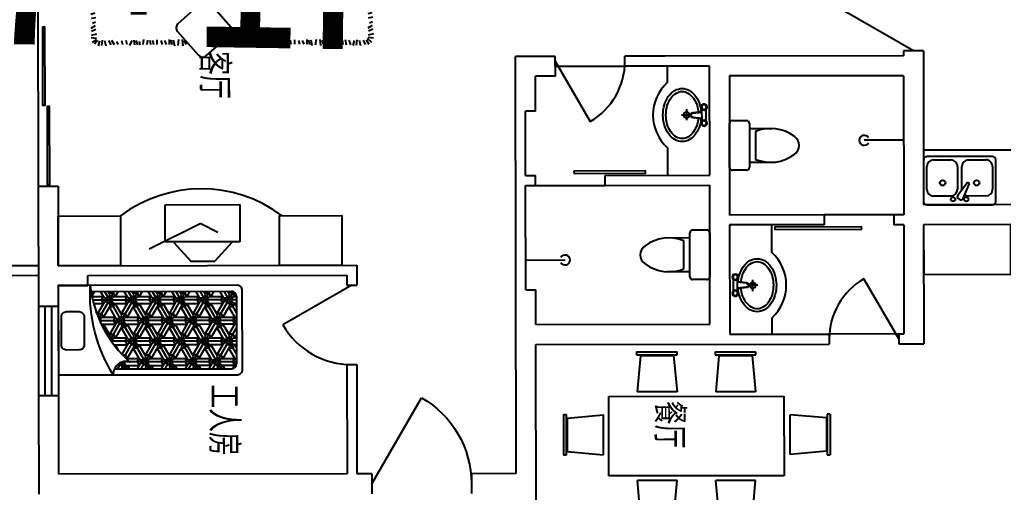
# Model space of a CAD drawing. Header units: millimetres. Extents: x 950 to 32641, y 607 to 32298.
# Drawn here: x 16703 to 26591, y 18293 to 23052 of the extents above; entities that cross this region are included whole.
import ezdxf
from ezdxf.enums import TextEntityAlignment as Align

# ---------------------------------------------------------------- set-up
doc = ezdxf.new("R2010")
doc.units = ezdxf.units.MM
for name, color, linetype in [('B', 33, 'Continuous'), ('FURN', 1, 'Continuous'), ('O', 253, 'Continuous'), ('PD', 40, 'Continuous'), ('PJ', 8, 'Continuous'), ('PUB_TEXT', 7, 'Continuous'), ('PUB_WINDW', 7, 'Continuous'), ('WALL', 255, 'Continuous'), ('WENZI', 41, 'Continuous'), ('WINDOW', 2, 'Continuous')]:
    doc.layers.add(name, color=color, linetype=linetype)
doc.styles.add('-宋体', font='SimSun.ttf', dxfattribs={"width": 0.8})
doc.styles.add('_HZTXT0', font='txt.shx', dxfattribs={"width": 0.7, "bigfont": 'hztxt.shx'})
doc.styles.add('DIM_FONT', font='SIMPLEX', dxfattribs={"width": 0.8})
doc.styles.add('SIMPLEX', font='SIMPLEX.SHX')

# ---------------------------------------------------------------- blocks, each defined once
blk = doc.blocks.new('A$C7DB66A87')
for p, q in [((1490, 4111), (1490, 3362)), ((1551, 4171), (2299, 4171)), ((2344, 4111), (2344, 3362)), ((149, 3759), (149, 4001)), ((204, 4012), (457, 4012)), ((204, 3759), (204, 4012)), ((215, 4067), (457, 4067)), ((699, 4067), (457, 4067)), ((710, 4012), (457, 4012)), ((710, 3759), (710, 4012)), ((765, 3759), (765, 4001)), ((463, 3765), (463, 3924)), ((838, 3796), (823, 3846)), ((892, 3800), (880, 3854)), ((953, 3813), (939, 3852)), ((1017, 3796), (985, 3852)), ((1054, 3800), (1028, 3855)), ((1104, 3800), (1089, 3868)), ((1135, 3796), (1142, 3863)), ((1171, 3809), (1163, 3855)), ((1212, 3804), (1193, 3855)), ((1235, 3796), (1228, 3855)), ((1262, 3800), (1293, 3863)), ((1339, 3796), (1323, 3846)), ((1393, 3800), (1381, 3854)), ((2378, 3796), (2363, 3846)), ((2432, 3800), (2420, 3854)), ((2493, 3813), (2479, 3852)), ((2594, 3800), (2568, 3855)), ((2644, 3800), (2629, 3868)), ((2675, 3796), (2682, 3863)), ((2711, 3809), (2703, 3855)), ((2752, 3804), (2733, 3855)), ((2775, 3796), (2768, 3855)), ((2802, 3800), (2833, 3863)), ((2879, 3796), (2863, 3846)), ((2933, 3800), (2921, 3854)), ((2993, 3813), (2979, 3852)), ((3057, 3796), (3025, 3852)), ((3094, 3800), (3069, 3855)), ((3145, 3800), (3129, 3868)), ((3175, 3796), (3183, 3863)), ((3186, 3782), (3240, 3839)), ((149, 3759), (149, 3517)), ((204, 3759), (204, 3506)), ((463, 3765), (291, 3765)), ((463, 3765), (631, 3765)), ((463, 3765), (463, 3602)), ((710, 3759), (710, 3506)), ((765, 3759), (765, 3517)), ((3207, 3771), (3264, 3803)), ((3212, 3734), (3266, 3759)), ((3207, 3653), (3275, 3645)), ((3211, 3683), (3279, 3699)), ((3215, 3618), (3279, 3603)), ((204, 3506), (457, 3506)), ((710, 3506), (457, 3506)), ((3203, 3508), (3270, 3520)), ((3212, 3554), (3270, 3573)), ((3212, 3467), (3266, 3478)), ((215, 3451), (457, 3451)), ((699, 3451), (457, 3451)), ((544, 3439), (481, 3432)), ((535, 3345), (481, 3336)), ((490, 3401), (535, 3401)), ((544, 3368), (490, 3376)), ((1509, 3340), (1509, 3330)), ((3212, 3347), (3262, 3375)), ((0, 3272), (0, 2524)), ((60, 3332), (808, 3332)), ((822, 3291), (840, 3291)), ((870, 2532), (870, 3261)), ((2291, 3300), (1539, 3300)), ((3212, 3305), (3266, 3321)), ((3212, 3270), (3266, 3264)), ((3212, 3213), (3266, 3234)), ((3203, 3188), (3280, 3196)), ((3203, 3142), (3275, 3131)), ((3203, 3024), (3264, 3024)), ((3207, 3074), (3280, 3089)), ((3207, 3047), (3266, 3058)), ((3215, 2967), (3264, 2986)), ((1966, 2882), (1481, 2882)), ((1966, 2882), (2208, 2882)), ((3207, 2868), (3264, 2871)), ((3215, 2921), (3264, 2934)), ((1415, 2816), (1415, 1974)), ((1470, 2827), (1470, 1974)), ((1966, 2827), (1470, 2827)), ((1966, 2827), (2219, 2827)), ((2219, 2827), (2219, 1974)), ((2274, 2816), (2274, 1974)), ((3207, 2749), (3264, 2742)), ((3211, 2814), (3264, 2825)), ((3215, 2780), (3264, 2791)), ((3202, 2700), (3264, 2691)), ((3215, 2605), (3266, 2624)), ((3220, 2646), (3266, 2654)), ((0, 1732), (0, 2480)), ((30, 2502), (840, 2502)), ((30, 2502), (840, 2502)), ((3207, 2582), (3266, 2589)), ((3207, 2478), (3257, 2494)), ((3211, 2555), (3275, 2524)), ((870, 2472), (870, 1734)), ((1848, 2314), (1771, 2368)), ((1906, 2214), (1806, 2387)), ((1848, 2314), (1840, 2407)), ((1906, 2330), (1866, 2414)), ((1906, 2330), (1945, 2414)), ((1906, 2214), (1906, 2414)), ((1906, 2214), (2006, 2387)), ((1964, 2314), (1972, 2407)), ((1964, 2314), (2040, 2368)), ((3212, 2424), (3265, 2436)), ((3224, 2364), (3264, 2378)), ((1790, 2214), (1706, 2254)), ((1805, 2272), (1713, 2280)), ((1906, 2214), (1732, 2314)), ((1805, 2272), (1752, 2348)), ((1906, 2214), (2079, 2314)), ((2006, 2272), (2059, 2348)), ((2006, 2272), (2099, 2280)), ((2021, 2214), (2106, 2254)), ((3207, 2300), (3264, 2332)), ((3211, 2212), (3279, 2228)), ((3212, 2263), (3266, 2288)), ((1906, 2214), (1706, 2214)), ((1790, 2214), (1706, 2175)), ((1805, 2156), (1713, 2148)), ((1906, 2214), (1732, 2114)), ((1805, 2156), (1752, 2080)), ((1848, 2114), (1771, 2061)), ((1906, 2214), (1806, 2041)), ((1848, 2114), (1840, 2021)), ((1906, 2214), (1906, 2014)), ((1906, 2214), (2006, 2041)), ((1906, 2214), (2079, 2114)), ((1906, 2214), (2106, 2214)), ((1964, 2114), (2040, 2061)), ((1964, 2114), (1972, 2021)), ((2006, 2156), (2099, 2148)), ((2006, 2156), (2059, 2080)), ((2021, 2214), (2106, 2175)), ((3207, 2182), (3275, 2175)), ((3224, 2106), (3264, 2120)), ((1906, 2098), (1866, 2014)), ((1906, 2098), (1945, 2014)), ((3042, 2068), (2744, 1808)), ((3404, 1764), (3143, 2062)), ((3207, 2042), (3264, 2074)), ((3212, 2005), (3266, 2030)), ((1415, 1625), (1415, 1974)), ((1470, 1614), (1470, 1974)), ((2219, 1614), (2219, 1974)), ((2274, 1625), (2274, 1974)), ((3233, 1959), (3279, 1970)), ((0, 934), (0, 1682)), ((30, 1704), (840, 1704)), ((30, 1704), (840, 1704)), ((870, 1674), (870, 923)), ((1966, 1614), (1470, 1614)), ((1966, 1614), (2219, 1614)), ((2737, 1706), (2998, 1408)), ((3099, 1401), (3397, 1662)), ((1966, 1559), (1481, 1559)), ((1966, 1559), (2208, 1559)), ((3212, 1484), (3266, 1505)), ((3254, 1537), (3266, 1535)), ((3203, 1459), (3280, 1467)), ((3203, 1414), (3275, 1402)), ((3207, 1345), (3280, 1360)), ((3203, 1295), (3264, 1295)), ((3207, 1318), (3266, 1329)), ((3215, 1238), (3264, 1257)), ((3207, 1139), (3264, 1142)), ((3215, 1192), (3264, 1205)), ((3207, 1021), (3264, 1013)), ((3211, 1086), (3264, 1096)), ((3215, 1051), (3264, 1062)), ((60, 874), (808, 874)), ((164, 769), (164, 874)), ((831, 893), (840, 893)), ((1690, 870), (939, 870)), ((1750, 870), (2479, 870)), ((3202, 971), (3264, 962)), ((3215, 876), (3266, 895)), ((3220, 917), (3266, 925)), ((544, 850), (481, 842)), ((535, 755), (481, 746)), ((484, 807), (547, 831)), ((544, 778), (490, 786)), ((890, 60), (890, 808)), ((909, 831), (909, 840)), ((1720, 30), (1720, 840)), ((1720, 30), (1720, 840)), ((2509, 822), (2509, 840)), ((2551, 60), (2551, 808)), ((3207, 853), (3266, 860)), ((3207, 750), (3257, 765)), ((3211, 826), (3275, 795)), ((149, 396), (149, 638)), ((204, 396), (204, 649)), ((204, 649), (457, 649)), ((215, 704), (457, 704)), ((699, 704), (457, 704)), ((710, 649), (457, 649)), ((710, 396), (710, 649)), ((765, 396), (765, 638)), ((3212, 696), (3265, 707)), ((3224, 635), (3264, 649)), ((463, 402), (463, 561)), ((3207, 571), (3264, 603)), ((3211, 484), (3279, 499)), ((3212, 534), (3266, 560)), ((149, 396), (149, 154)), ((204, 396), (204, 143)), ((463, 402), (291, 402)), ((463, 402), (631, 402)), ((463, 402), (463, 238)), ((710, 396), (710, 143)), ((765, 396), (765, 154)), ((2606, 326), (2598, 373)), ((2648, 322), (2629, 373)), ((2671, 313), (2663, 373)), ((2711, 326), (2703, 373)), ((2752, 322), (2733, 373)), ((2775, 313), (2768, 373)), ((2802, 318), (2833, 381)), ((2933, 318), (2921, 372)), ((3094, 318), (3069, 373)), ((3145, 318), (3129, 386)), ((3175, 313), (3183, 381)), ((3203, 381), (3238, 327)), ((3207, 453), (3275, 446)), ((3212, 396), (3259, 358)), ((3215, 419), (3279, 404)), ((2879, 313), (2863, 363)), ((2993, 331), (2979, 370)), ((3057, 313), (3025, 370)), ((204, 143), (457, 143)), ((710, 143), (457, 143)), ((215, 88), (457, 88)), ((699, 88), (457, 88)), ((950, 0), (1699, 0)), ((2490, 0), (1742, 0))]:
    blk.add_line(p, q)
for centre, radius in [((463, 3765), 132), ((463, 3765), 110), ((1809, 3793), 14.4), ((2029, 3793), 14.4), ((1809, 3573), 14.4), ((2029, 3573), 14.4), ((362, 2977), 14.4), ((582, 2977), 14.4), ((362, 2757), 14.4), ((582, 2757), 14.4), ((362, 2225), 14.4), ((582, 2225), 14.4), ((362, 2005), 14.4), ((582, 2005), 14.4), ((362, 1448), 14.4), ((582, 1448), 14.4), ((362, 1228), 14.4), ((582, 1228), 14.4), ((463, 402), 132), ((463, 402), 110), ((1209, 598), 14.4), ((1429, 598), 14.4), ((1970, 598), 14.4), ((2190, 598), 14.4), ((1209, 378), 14.4), ((1429, 378), 14.4), ((1970, 378), 14.4), ((2190, 378), 14.4)]:
    blk.add_circle(centre, radius)
for centre, radius, start, end in [((149, 4067), 66, 0, 270), ((765, 4067), 66, 270, 180), ((1513, 4111), 23, 27.0128, 180), ((1551, 4148), 23, 90, 242.9872), ((780, 3736), 847, 332.9872, 27.0128), ((1925, 4882), 847, 242.9872, 297.0128), ((3055, 3736), 847, 152.9872, 207.0128), ((2299, 4148), 23, 297.0128, 90), ((2321, 4111), 23, 0, 152.9872), ((1785, 3769), 25.5, 69.3152, 110.6848), ((1833, 3769), 25.5, 159.3152, 200.6848), ((1785, 3816), 25.5, 339.3152, 20.6848), ((1832, 3816), 25.5, 249.3152, 290.6848), ((2005, 3769), 25.5, 69.3152, 110.6848), ((2053, 3769), 25.5, 159.3152, 200.6848), ((2005, 3816), 25.5, 339.3152, 20.6848), ((2052, 3816), 25.5, 249.3152, 290.6848), ((1785, 3596), 25.5, 339.3152, 20.6848), ((2005, 3596), 25.5, 339.3152, 20.6848), ((149, 3451), 66, 90, 0), ((765, 3451), 66, 180, 90), ((1785, 3549), 25.5, 69.3152, 110.6848), ((1833, 3549), 25.5, 159.3152, 200.6848), ((1832, 3596), 25.5, 249.3152, 290.6848), ((2005, 3549), 25.5, 69.3152, 110.6848), ((2053, 3549), 25.5, 159.3152, 200.6848), ((2052, 3596), 25.5, 249.3152, 290.6848), ((1513, 3362), 23, 180, 332.9872), ((2321, 3362), 23, 207.0128, 0), ((23, 3272), 23, 27.0128, 180), ((60, 3309), 23, 90, 242.9872), ((-711, 2898), 847, 332.9872, 27.0128), ((434, 4043), 847, 242.9872, 297.0128), ((808, 3309), 23, 297.0128, 90), ((840, 3261), 30, 0, 90), ((1539, 3330), 30, 180, 270), ((2291, 3330), 30, 270, 0), ((338, 2953), 25.5, 69.3152, 110.6848), ((338, 3000), 25.5, 339.3152, 20.6848), ((385, 3000), 25.5, 249.3152, 290.6848), ((558, 2953), 25.5, 69.3152, 110.6848), ((558, 3000), 25.5, 339.3152, 20.6848), ((605, 3000), 25.5, 249.3152, 290.6848), ((386, 2953), 25.5, 159.3152, 200.6848), ((606, 2953), 25.5, 159.3152, 200.6848), ((1415, 2882), 66, 0, 270), ((2274, 2882), 66, 270, 180), ((338, 2733), 25.5, 69.3152, 110.6848), ((386, 2733), 25.5, 159.3152, 200.6848), ((338, 2780), 25.5, 339.3152, 20.6848), ((385, 2780), 25.5, 249.3152, 290.6848), ((558, 2733), 25.5, 69.3152, 110.6848), ((606, 2733), 25.5, 159.3152, 200.6848), ((558, 2780), 25.5, 339.3152, 20.6848), ((605, 2780), 25.5, 249.3152, 290.6848), ((23, 2524), 23, 180, 332.9872), ((23, 2480), 23, 27.0128, 180), ((-711, 2106), 847, 332.9872, 27.0128), ((840, 2532), 30, 270, 0), ((840, 2472), 30, 0, 90), ((338, 2202), 25.5, 69.3152, 110.6848), ((338, 2249), 25.5, 339.3152, 20.6848), ((385, 2249), 25.5, 249.3152, 290.6848), ((558, 2202), 25.5, 69.3152, 110.6848), ((558, 2249), 25.5, 339.3152, 20.6848), ((605, 2249), 25.5, 249.3152, 290.6848), ((386, 2202), 25.5, 159.3152, 200.6848), ((606, 2202), 25.5, 159.3152, 200.6848), ((338, 1982), 25.5, 69.3152, 110.6848), ((386, 1982), 25.5, 159.3152, 200.6848), ((338, 2029), 25.5, 339.3152, 20.6848), ((385, 2029), 25.5, 249.3152, 290.6848), ((558, 1982), 25.5, 69.3152, 110.6848), ((606, 1982), 25.5, 159.3152, 200.6848), ((558, 2029), 25.5, 339.3152, 20.6848), ((605, 2029), 25.5, 249.3152, 290.6848), ((3089, 2014), 72, 41.1859, 131.1859), ((23, 1732), 23, 180, 332.9872), ((840, 1734), 30, 270, 0), ((2791, 1753), 72, 131.1859, 221.1859), ((3350, 1716), 72, 311.1859, 41.1859), ((23, 1682), 23, 27.0128, 180), ((-711, 1308), 847, 332.9872, 27.0128), ((840, 1674), 30, 0, 90), ((1415, 1559), 66, 90, 0), ((2274, 1559), 66, 180, 90), ((338, 1424), 25.5, 69.3152, 110.6848), ((386, 1424), 25.5, 159.3152, 200.6848), ((338, 1471), 25.5, 339.3152, 20.6848), ((385, 1472), 25.5, 249.3152, 290.6848), ((558, 1424), 25.5, 69.3152, 110.6848), ((606, 1424), 25.5, 159.3152, 200.6848), ((558, 1471), 25.5, 339.3152, 20.6848), ((605, 1472), 25.5, 249.3152, 290.6848), ((3052, 1455), 72, 221.1859, 311.1859), ((338, 1251), 25.5, 339.3152, 20.6848), ((558, 1251), 25.5, 339.3152, 20.6848), ((338, 1204), 25.5, 69.3152, 110.6848), ((386, 1204), 25.5, 159.3152, 200.6848), ((385, 1252), 25.5, 249.3152, 290.6848), ((558, 1204), 25.5, 69.3152, 110.6848), ((606, 1204), 25.5, 159.3152, 200.6848), ((605, 1252), 25.5, 249.3152, 290.6848), ((434, 163), 847, 62.9872, 117.0128), ((23, 934), 23, 180, 332.9872), ((60, 897), 23, 117.0128, 270), ((808, 897), 23, 270, 62.9872), ((840, 923), 30, 270, 0), ((939, 840), 30, 90, 180), ((1690, 840), 30, 0, 90), ((1750, 840), 30, 90, 180), ((2479, 840), 30, 0, 90), ((149, 704), 66, 0, 270), ((765, 704), 66, 270, 180), ((913, 808), 23, 27.0128, 180), ((179, 434), 847, 332.9872, 27.0128), ((3261, 434), 847, 152.9872, 207.0128), ((2528, 808), 23, 0, 152.9872), ((1232, 622), 25.5, 159.3152, 200.6848), ((1452, 622), 25.5, 159.3152, 200.6848), ((1994, 622), 25.5, 159.3152, 200.6848), ((2214, 622), 25.5, 159.3152, 200.6848), ((1185, 622), 25.5, 249.3152, 290.6848), ((1185, 575), 25.5, 339.3152, 20.6848), ((1232, 574), 25.5, 69.3152, 110.6848), ((1405, 622), 25.5, 249.3152, 290.6848), ((1405, 575), 25.5, 339.3152, 20.6848), ((1452, 574), 25.5, 69.3152, 110.6848), ((1947, 622), 25.5, 249.3152, 290.6848), ((1946, 575), 25.5, 339.3152, 20.6848), ((1993, 574), 25.5, 69.3152, 110.6848), ((2167, 622), 25.5, 249.3152, 290.6848), ((2166, 575), 25.5, 339.3152, 20.6848), ((2213, 574), 25.5, 69.3152, 110.6848), ((1185, 402), 25.5, 249.3152, 290.6848), ((1232, 402), 25.5, 159.3152, 200.6848), ((1232, 354), 25.5, 69.3152, 110.6848), ((1405, 402), 25.5, 249.3152, 290.6848), ((1452, 402), 25.5, 159.3152, 200.6848), ((1452, 354), 25.5, 69.3152, 110.6848), ((1947, 402), 25.5, 249.3152, 290.6848), ((1994, 402), 25.5, 159.3152, 200.6848), ((1993, 354), 25.5, 69.3152, 110.6848), ((2167, 402), 25.5, 249.3152, 290.6848), ((2214, 402), 25.5, 159.3152, 200.6848), ((2213, 354), 25.5, 69.3152, 110.6848), ((1185, 355), 25.5, 339.3152, 20.6848), ((1405, 355), 25.5, 339.3152, 20.6848), ((1946, 355), 25.5, 339.3152, 20.6848), ((2166, 355), 25.5, 339.3152, 20.6848), ((149, 88), 66, 90, 0), ((765, 88), 66, 180, 90), ((1324, -711), 847, 62.9872, 117.0128), ((2116, -711), 847, 62.9872, 117.0128), ((913, 60), 23, 180, 332.9872), ((950, 23), 23, 117.0128, 270), ((1699, 23), 23, 270, 62.9872), ((1742, 23), 23, 117.0128, 270), ((2490, 23), 23, 270, 62.9872), ((2528, 60), 23, 207.0128, 0)]:
    blk.add_arc(centre, radius, start, end)
for p in [(1759, 2353), (1802, 2362), (1824, 2394), (1833, 2366), (1855, 2395), (1861, 2361), (1869, 2370), (1872, 2384), (1881, 2409), (1881, 2407), (1895, 2384), (1896, 2362), (1906, 2407), (1906, 2358), (1913, 2388), (1937, 2417), (1939, 2377), (1943, 2380), (1952, 2362), (1954, 2398), (1981, 2370), (1984, 2357), (1986, 2384), (2007, 2362), (2008, 2368), (2036, 2350), (1738, 2286), (1753, 2329), (1759, 2236), (1765, 2309), (1766, 2283), (1773, 2333), (1777, 2238), (1784, 2314), (1788, 2336), (1799, 2339), (1799, 2324), (1799, 2312), (1805, 2239), (1809, 2310), (1817, 2331), (1824, 2343), (1843, 2290), (1848, 2267), (1866, 2347), (1872, 2247), (1887, 2313), (1937, 2349), (1940, 2316), (1962, 2269), (1985, 2257), (1989, 2340), (1997, 2271), (2007, 2317), (2032, 2342), (2032, 2254), (2043, 2308), (2049, 2286), (2051, 2305), (2058, 2312), (2059, 2230), (2060, 2327), (2066, 2332), (2066, 2291), (2073, 2292), (2079, 2232), (2079, 2226), (2082, 2302), (2096, 2239), (2104, 2236), (1772, 2168), (1803, 2111), (1811, 2189), (1846, 2144), (1855, 2201), (1884, 2109), (1895, 2150), (1926, 2149), (1937, 2118), (1965, 2154), (1993, 2131), (1997, 2195), (2026, 2182), (2032, 2107), (2055, 2208), (2078, 2209), (2096, 2194), (1865, 2070), (1951, 2072)]:
    blk.add_point(p)
blk = doc.blocks.new('J10')
at = {"extrusion": (0, 0, -1), "xscale": -0.8, "yscale": 0.8, "zscale": -0.8, "rotation": 270}
blk.add_blockref('A$C7DB66A87', (-3924.8, 830.4), dxfattribs=at)
blk = doc.blocks.new('D3')
at = {"layer": 'FURN'}
for p, q in [((329.2, 840), (1740, 840)), ((363, 840), (337.3, 795.5)), ((463, 770.7), (423, 840)), ((463, 840), (503, 770.7)), ((523, 805.3), (503, 840)), ((503, 770.7), (523, 805.3)), ((523, 840), (513, 822.7)), ((513, 753.4), (563, 840)), ((553, 822.7), (513, 822.7)), ((553, 822.7), (573, 788)), ((603, 840), (573, 788)), ((703, 770.7), (663, 840)), ((703, 840), (743, 770.7)), ((763, 805.3), (743, 840)), ((743, 770.7), (763, 805.3)), ((763, 840), (753, 822.7)), ((753, 753.4), (803, 840)), ((793, 822.7), (753, 822.7)), ((793, 822.7), (813, 788)), ((843, 840), (813, 788)), ((943, 770.7), (903, 840)), ((943, 840), (983, 770.7)), ((1003, 805.3), (983, 840)), ((983, 770.7), (1003, 805.3)), ((1003, 840), (993, 822.7)), ((993, 753.4), (1043, 840)), ((1033, 822.7), (993, 822.7)), ((1033, 822.7), (1053, 788)), ((1083, 840), (1053, 788)), ((1183, 770.7), (1143, 840)), ((1183, 840), (1223, 770.7)), ((1243, 805.3), (1223, 840)), ((1223, 770.7), (1243, 805.3)), ((1243, 840), (1233, 822.7)), ((1233, 753.4), (1283, 840)), ((1273, 822.7), (1233, 822.7)), ((1273, 822.7), (1293, 788)), ((1323, 840), (1293, 788)), ((1423, 770.7), (1383, 840)), ((1423, 840), (1463, 770.7)), ((1483, 805.3), (1463, 840)), ((1463, 770.7), (1483, 805.3)), ((1483, 840), (1473, 822.7)), ((1473, 753.4), (1523, 840)), ((1513, 822.7), (1473, 822.7)), ((1513, 822.7), (1533, 788)), ((1563, 840), (1533, 788)), ((1663, 770.7), (1623, 840)), ((1663, 840), (1703, 770.7)), ((1723, 805.3), (1703, 840)), ((1703, 770.7), (1723, 805.3)), ((1723, 840), (1713, 822.7)), ((1713, 753.4), (1760.5, 835.6)), ((1753, 822.7), (1713, 822.7)), ((1753, 822.7), (1773, 788)), ((1785.8, 810.1), (1773, 788)), ((338.9, 788), (453, 788)), ((513, 753.4), (346.6, 753.4)), ((355.4, 718.7), (453, 718.7)), ((463, 736.1), (393, 614.8)), ((406.6, 569), (503, 736.1)), ((433, 753.4), (453, 788)), ((433, 753.4), (453, 718.7)), ((523, 701.4), (453, 580.2)), ((503, 770.7), (463, 770.7)), ((503, 736.1), (463, 736.1)), ((503, 736.1), (523, 701.4)), ((513, 753.4), (623, 562.9)), ((533, 753.4), (553, 788)), ((533, 753.4), (553, 718.7)), ((753, 753.4), (533, 753.4)), ((553, 788), (693, 788)), ((553, 718.7), (693, 718.7)), ((553, 684.1), (573, 718.7)), ((643, 597.5), (573, 718.7)), ((703, 736.1), (633, 614.8)), ((633, 545.5), (743, 736.1)), ((673, 753.4), (693, 788)), ((673, 753.4), (693, 718.7)), ((763, 701.4), (693, 580.2)), ((743, 770.7), (703, 770.7)), ((743, 736.1), (703, 736.1)), ((743, 736.1), (763, 701.4)), ((753, 753.4), (863, 562.9)), ((773, 753.4), (793, 788)), ((773, 753.4), (793, 718.7)), ((993, 753.4), (773, 753.4)), ((793, 788), (933, 788)), ((793, 718.7), (933, 718.7)), ((793, 684.1), (813, 718.7)), ((883, 597.5), (813, 718.7)), ((943, 736.1), (873, 614.8)), ((873, 545.5), (983, 736.1)), ((913, 753.4), (933, 788)), ((913, 753.4), (933, 718.7)), ((1003, 701.4), (933, 580.2)), ((983, 770.7), (943, 770.7)), ((983, 736.1), (943, 736.1)), ((983, 736.1), (1003, 701.4)), ((993, 753.4), (1103, 562.9)), ((1013, 753.4), (1033, 788)), ((1013, 753.4), (1033, 718.7)), ((1233, 753.4), (1013, 753.4)), ((1033, 788), (1173, 788)), ((1033, 718.7), (1173, 718.7)), ((1033, 684.1), (1053, 718.7)), ((1123, 597.5), (1053, 718.7)), ((1183, 736.1), (1113, 614.8)), ((1113, 545.5), (1223, 736.1)), ((1153, 753.4), (1173, 788)), ((1153, 753.4), (1173, 718.7)), ((1243, 701.4), (1173, 580.2)), ((1223, 770.7), (1183, 770.7)), ((1223, 736.1), (1183, 736.1)), ((1223, 736.1), (1243, 701.4)), ((1233, 753.4), (1343, 562.9)), ((1253, 753.4), (1273, 788)), ((1253, 753.4), (1273, 718.7)), ((1473, 753.4), (1253, 753.4)), ((1273, 788), (1413, 788)), ((1273, 718.7), (1413, 718.7)), ((1273, 684.1), (1293, 718.7)), ((1363, 597.5), (1293, 718.7)), ((1423, 736.1), (1353, 614.8)), ((1353, 545.5), (1463, 736.1)), ((1393, 753.4), (1413, 788)), ((1393, 753.4), (1413, 718.7)), ((1483, 701.4), (1413, 580.2)), ((1463, 770.7), (1423, 770.7)), ((1463, 736.1), (1423, 736.1)), ((1463, 736.1), (1483, 701.4)), ((1473, 753.4), (1583, 562.9)), ((1493, 753.4), (1513, 788)), ((1493, 753.4), (1513, 718.7)), ((1713, 753.4), (1493, 753.4)), ((1513, 788), (1653, 788)), ((1513, 718.7), (1653, 718.7)), ((1513, 684.1), (1533, 718.7)), ((1603, 597.5), (1533, 718.7)), ((1663, 736.1), (1593, 614.8)), ((1593, 545.5), (1703, 736.1)), ((1633, 753.4), (1653, 788)), ((1633, 753.4), (1653, 718.7)), ((1723, 701.4), (1653, 580.2)), ((1703, 770.7), (1663, 770.7)), ((1703, 736.1), (1663, 736.1)), ((1703, 736.1), (1723, 701.4)), ((1713, 753.4), (1790, 620)), ((1733, 753.4), (1753, 788)), ((1733, 753.4), (1753, 718.7)), ((1790, 753.4), (1733, 753.4)), ((1753, 788), (1790, 788)), ((1753, 718.7), (1790, 718.7)), ((1753, 684.1), (1773, 718.7)), ((1790, 689.3), (1773, 718.7)), ((1790, 790), (1790, 110)), ((403, 597.5), (381.3, 635)), ((433, 614.8), (393, 614.8)), ((398.3, 589.4), (403, 597.5)), ((433, 614.8), (453, 580.2)), ((583, 562.9), (513, 684.1)), ((553, 684.1), (513, 684.1)), ((623, 562.9), (643, 597.5)), ((673, 614.8), (633, 614.8)), ((673, 614.8), (693, 580.2)), ((823, 562.9), (753, 684.1)), ((793, 684.1), (753, 684.1)), ((863, 562.9), (883, 597.5)), ((913, 614.8), (873, 614.8)), ((913, 614.8), (933, 580.2)), ((1063, 562.9), (993, 684.1)), ((1033, 684.1), (993, 684.1)), ((1103, 562.9), (1123, 597.5)), ((1153, 614.8), (1113, 614.8)), ((1153, 614.8), (1173, 580.2)), ((1303, 562.9), (1233, 684.1)), ((1273, 684.1), (1233, 684.1)), ((1343, 562.9), (1363, 597.5)), ((1393, 614.8), (1353, 614.8)), ((1393, 614.8), (1413, 580.2)), ((1543, 562.9), (1473, 684.1)), ((1513, 684.1), (1473, 684.1)), ((1583, 562.9), (1603, 597.5)), ((1633, 614.8), (1593, 614.8)), ((1633, 614.8), (1653, 580.2)), ((1783, 562.9), (1713, 684.1)), ((1753, 684.1), (1713, 684.1)), ((415.1, 549.1), (433, 580.2)), ((633, 545.5), (416.6, 545.5)), ((430.3, 515.6), (433, 510.9)), ((433, 580.2), (573, 580.2)), ((433, 510.9), (573, 510.9)), ((441.9, 491.7), (453, 510.9)), ((523, 389.7), (453, 510.9)), ((583, 528.2), (513, 407)), ((522.5, 354.1), (623, 528.2)), ((553, 545.5), (573, 580.2)), ((553, 545.5), (573, 510.9)), ((623, 562.9), (583, 562.9)), ((623, 528.2), (583, 528.2)), ((623, 528.2), (643, 493.6)), ((633, 545.5), (743, 355)), ((653, 545.5), (673, 580.2)), ((653, 545.5), (673, 510.9)), ((873, 545.5), (653, 545.5)), ((673, 580.2), (813, 580.2)), ((673, 510.9), (813, 510.9)), ((673, 476.3), (693, 510.9)), ((763, 389.7), (693, 510.9)), ((823, 528.2), (753, 407)), ((753, 337.7), (863, 528.2)), ((793, 545.5), (813, 580.2)), ((793, 545.5), (813, 510.9)), ((863, 562.9), (823, 562.9)), ((863, 528.2), (823, 528.2)), ((863, 528.2), (883, 493.6)), ((873, 545.5), (983, 355)), ((893, 545.5), (913, 580.2)), ((893, 545.5), (913, 510.9)), ((1113, 545.5), (893, 545.5)), ((913, 580.2), (1053, 580.2)), ((913, 510.9), (1053, 510.9)), ((913, 476.3), (933, 510.9)), ((1003, 389.7), (933, 510.9)), ((1063, 528.2), (993, 407)), ((993, 337.7), (1103, 528.2)), ((1033, 545.5), (1053, 580.2)), ((1033, 545.5), (1053, 510.9)), ((1103, 562.9), (1063, 562.9)), ((1103, 528.2), (1063, 528.2)), ((1103, 528.2), (1123, 493.6)), ((1113, 545.5), (1223, 355)), ((1133, 545.5), (1153, 580.2)), ((1133, 545.5), (1153, 510.9)), ((1353, 545.5), (1133, 545.5)), ((1153, 580.2), (1293, 580.2)), ((1153, 510.9), (1293, 510.9)), ((1153, 476.3), (1173, 510.9)), ((1243, 389.7), (1173, 510.9)), ((1303, 528.2), (1233, 407)), ((1233, 337.7), (1343, 528.2)), ((1273, 545.5), (1293, 580.2)), ((1273, 545.5), (1293, 510.9)), ((1343, 562.9), (1303, 562.9)), ((1343, 528.2), (1303, 528.2)), ((1343, 528.2), (1363, 493.6)), ((1353, 545.5), (1463, 355)), ((1373, 545.5), (1393, 580.2)), ((1373, 545.5), (1393, 510.9)), ((1593, 545.5), (1373, 545.5)), ((1393, 580.2), (1533, 580.2)), ((1393, 510.9), (1533, 510.9)), ((1393, 476.3), (1413, 510.9)), ((1483, 389.7), (1413, 510.9)), ((1543, 528.2), (1473, 407)), ((1473, 337.7), (1583, 528.2)), ((1513, 545.5), (1533, 580.2)), ((1513, 545.5), (1533, 510.9)), ((1583, 562.9), (1543, 562.9)), ((1583, 528.2), (1543, 528.2)), ((1583, 528.2), (1603, 493.6)), ((1593, 545.5), (1703, 355)), ((1613, 545.5), (1633, 580.2)), ((1613, 545.5), (1633, 510.9)), ((1790, 545.5), (1613, 545.5)), ((1633, 580.2), (1773, 580.2)), ((1633, 510.9), (1773, 510.9)), ((1633, 476.3), (1653, 510.9)), ((1723, 389.7), (1653, 510.9)), ((1783, 528.2), (1713, 407)), ((1753, 545.5), (1773, 580.2)), ((1753, 545.5), (1773, 510.9)), ((1790, 562.9), (1783, 562.9)), ((1790, 528.2), (1783, 528.2)), ((553, 407), (513, 407)), ((553, 407), (573, 372.3)), ((643, 493.6), (573, 372.3)), ((703, 355), (633, 476.3)), ((673, 476.3), (633, 476.3)), ((793, 407), (753, 407)), ((793, 407), (813, 372.3)), ((883, 493.6), (813, 372.3)), ((943, 355), (873, 476.3)), ((913, 476.3), (873, 476.3)), ((1033, 407), (993, 407)), ((1033, 407), (1053, 372.3)), ((1123, 493.6), (1053, 372.3)), ((1183, 355), (1113, 476.3)), ((1153, 476.3), (1113, 476.3)), ((1273, 407), (1233, 407)), ((1273, 407), (1293, 372.3)), ((1363, 493.6), (1293, 372.3)), ((1423, 355), (1353, 476.3)), ((1393, 476.3), (1353, 476.3)), ((1513, 407), (1473, 407)), ((1513, 407), (1533, 372.3)), ((1603, 493.6), (1533, 372.3)), ((1663, 355), (1593, 476.3)), ((1633, 476.3), (1593, 476.3)), ((1713, 337.7), (1790, 471.1)), ((1753, 407), (1713, 407)), ((1753, 407), (1773, 372.3)), ((1790, 401.8), (1773, 372.3)), ((511.8, 370.2), (523, 389.7)), ((533.3, 338.3), (553, 372.3)), ((753, 337.7), (533.7, 337.7)), ((553, 372.3), (693, 372.3)), ((558.9, 303.1), (693, 303.1)), ((566.9, 292.6), (573, 303.1)), ((608.4, 241.8), (573, 303.1)), ((703, 320.4), (638.3, 208.3)), ((663.2, 182.2), (743, 320.4)), ((673, 337.7), (693, 372.3)), ((673, 337.7), (693, 303.1)), ((743, 355), (703, 355)), ((743, 320.4), (703, 320.4)), ((743, 355), (763, 389.7)), ((743, 320.4), (763, 285.7)), ((753, 337.7), (863, 147.2)), ((773, 337.7), (793, 372.3)), ((773, 337.7), (793, 303.1)), ((993, 337.7), (773, 337.7)), ((793, 372.3), (933, 372.3)), ((793, 303.1), (933, 303.1)), ((793, 268.4), (813, 303.1)), ((883, 181.8), (813, 303.1)), ((943, 320.4), (873, 199.1)), ((873, 129.8), (983, 320.4)), ((913, 337.7), (933, 372.3)), ((913, 337.7), (933, 303.1)), ((983, 355), (943, 355)), ((983, 320.4), (943, 320.4)), ((983, 355), (1003, 389.7)), ((983, 320.4), (1003, 285.7)), ((993, 337.7), (1103, 147.2)), ((1013, 337.7), (1033, 372.3)), ((1013, 337.7), (1033, 303.1)), ((1233, 337.7), (1013, 337.7)), ((1033, 372.3), (1173, 372.3)), ((1033, 303.1), (1173, 303.1)), ((1033, 268.4), (1053, 303.1)), ((1123, 181.8), (1053, 303.1)), ((1183, 320.4), (1113, 199.1)), ((1113, 129.8), (1223, 320.4)), ((1153, 337.7), (1173, 372.3)), ((1153, 337.7), (1173, 303.1)), ((1223, 355), (1183, 355)), ((1223, 320.4), (1183, 320.4)), ((1223, 355), (1243, 389.7)), ((1223, 320.4), (1243, 285.7)), ((1233, 337.7), (1343, 147.2)), ((1253, 337.7), (1273, 372.3)), ((1253, 337.7), (1273, 303.1)), ((1473, 337.7), (1253, 337.7)), ((1273, 372.3), (1413, 372.3)), ((1273, 303.1), (1413, 303.1)), ((1273, 268.4), (1293, 303.1)), ((1363, 181.8), (1293, 303.1)), ((1423, 320.4), (1353, 199.1)), ((1353, 129.8), (1463, 320.4)), ((1393, 337.7), (1413, 372.3)), ((1393, 337.7), (1413, 303.1)), ((1463, 355), (1423, 355)), ((1463, 320.4), (1423, 320.4)), ((1463, 355), (1483, 389.7)), ((1463, 320.4), (1483, 285.7)), ((1473, 337.7), (1583, 147.2)), ((1493, 337.7), (1513, 372.3)), ((1493, 337.7), (1513, 303.1)), ((1713, 337.7), (1493, 337.7)), ((1513, 372.3), (1653, 372.3)), ((1513, 303.1), (1653, 303.1)), ((1513, 268.4), (1533, 303.1)), ((1603, 181.8), (1533, 303.1)), ((1663, 320.4), (1593, 199.1)), ((1593, 129.8), (1703, 320.4)), ((1633, 337.7), (1653, 372.3)), ((1633, 337.7), (1653, 303.1)), ((1703, 355), (1663, 355)), ((1703, 320.4), (1663, 320.4)), ((1703, 355), (1723, 389.7)), ((1703, 320.4), (1723, 285.7)), ((1713, 337.7), (1790, 204.3)), ((1733, 337.7), (1753, 372.3)), ((1733, 337.7), (1753, 303.1)), ((1790, 337.7), (1733, 337.7)), ((1753, 372.3), (1790, 372.3)), ((1753, 303.1), (1790, 303.1)), ((1753, 268.4), (1773, 303.1)), ((1790, 273.6), (1773, 303.1)), ((673, 199.1), (646.9, 199.1)), ((673, 199.1), (693, 164.5)), ((763, 285.7), (693, 164.5)), ((823, 147.2), (753, 268.4)), ((793, 268.4), (753, 268.4)), ((913, 199.1), (873, 199.1)), ((913, 199.1), (933, 164.5)), ((1003, 285.7), (933, 164.5)), ((1063, 147.2), (993, 268.4)), ((1033, 268.4), (993, 268.4)), ((1153, 199.1), (1113, 199.1)), ((1153, 199.1), (1173, 164.5)), ((1243, 285.7), (1173, 164.5)), ((1303, 147.2), (1233, 268.4)), ((1273, 268.4), (1233, 268.4)), ((1393, 199.1), (1353, 199.1)), ((1393, 199.1), (1413, 164.5)), ((1483, 285.7), (1413, 164.5)), ((1543, 147.2), (1473, 268.4)), ((1513, 268.4), (1473, 268.4)), ((1633, 199.1), (1593, 199.1)), ((1633, 199.1), (1653, 164.5)), ((1723, 285.7), (1653, 164.5)), ((1783, 147.2), (1713, 268.4)), ((1753, 268.4), (1713, 268.4)), ((592.7, 60), (623, 112.5)), ((623, 112.5), (607.2, 112.5)), ((623, 112.5), (643, 77.9)), ((634.8, 126.8), (673.3, 60)), ((653, 129.8), (654.5, 132.5)), ((653, 129.8), (673, 95.2)), ((717, 129.8), (653, 129.8)), ((681.1, 164.5), (813, 164.5)), ((873, 129.8), (718.1, 129.8)), ((823, 112.5), (792.7, 60)), ((793, 129.8), (813, 164.5)), ((793, 129.8), (813, 95.2)), ((863, 147.2), (823, 147.2)), ((863, 112.5), (823, 112.5)), ((832.7, 60), (863, 112.5)), ((863, 147.2), (883, 181.8)), ((863, 112.5), (883, 77.9)), ((873, 129.8), (913.3, 60)), ((893, 129.8), (913, 164.5)), ((893, 129.8), (913, 95.2)), ((1113, 129.8), (893, 129.8)), ((913, 164.5), (1053, 164.5)), ((1063, 112.5), (1032.7, 60)), ((1033, 129.8), (1053, 164.5)), ((1033, 129.8), (1053, 95.2)), ((1103, 147.2), (1063, 147.2)), ((1103, 112.5), (1063, 112.5)), ((1072.7, 60), (1103, 112.5)), ((1103, 147.2), (1123, 181.8)), ((1103, 112.5), (1123, 77.9)), ((1113, 129.8), (1153.3, 60)), ((1133, 129.8), (1153, 164.5)), ((1133, 129.8), (1153, 95.2)), ((1353, 129.8), (1133, 129.8)), ((1153, 164.5), (1293, 164.5)), ((1303, 112.5), (1272.7, 60)), ((1273, 129.8), (1293, 164.5)), ((1273, 129.8), (1293, 95.2)), ((1343, 147.2), (1303, 147.2)), ((1343, 112.5), (1303, 112.5)), ((1312.7, 60), (1343, 112.5)), ((1343, 147.2), (1363, 181.8)), ((1343, 112.5), (1363, 77.9)), ((1353, 129.8), (1393.3, 60)), ((1373, 129.8), (1393, 164.5)), ((1373, 129.8), (1393, 95.2)), ((1593, 129.8), (1373, 129.8)), ((1393, 164.5), (1533, 164.5)), ((1543, 112.5), (1512.7, 60)), ((1513, 129.8), (1533, 164.5)), ((1513, 129.8), (1533, 95.2)), ((1583, 147.2), (1543, 147.2)), ((1583, 112.5), (1543, 112.5)), ((1552.7, 60), (1583, 112.5)), ((1583, 147.2), (1603, 181.8)), ((1583, 112.5), (1603, 77.9)), ((1593, 129.8), (1633.3, 60)), ((1613, 129.8), (1633, 164.5)), ((1613, 129.8), (1633, 95.2)), ((1790, 129.8), (1613, 129.8)), ((1633, 164.5), (1773, 164.5)), ((1753, 129.8), (1773, 164.5)), ((1753, 129.8), (1773, 95.2)), ((1783, 112.5), (1753.8, 61.9)), ((1790, 147.2), (1783, 147.2)), ((1790, 112.5), (1783, 112.5)), ((562.5, 60), (1740, 60)), ((643, 77.9), (632.7, 60)), ((633.3, 60), (633, 60.6)), ((673, 60.6), (633, 60.6)), ((673, 95.2), (813, 95.2)), ((673, 60.6), (693, 95.2)), ((713.3, 60), (693, 95.2)), ((883, 77.9), (872.7, 60)), ((873.3, 60), (873, 60.6)), ((913, 60.6), (873, 60.6)), ((913, 95.2), (1053, 95.2)), ((913, 60.6), (933, 95.2)), ((953.3, 60), (933, 95.2)), ((1123, 77.9), (1112.7, 60)), ((1113.3, 60), (1113, 60.6)), ((1153, 60.6), (1113, 60.6)), ((1153, 95.2), (1293, 95.2)), ((1153, 60.6), (1173, 95.2)), ((1193.3, 60), (1173, 95.2)), ((1363, 77.9), (1352.7, 60)), ((1353.3, 60), (1353, 60.6)), ((1393, 60.6), (1353, 60.6)), ((1393, 95.2), (1533, 95.2)), ((1393, 60.6), (1413, 95.2)), ((1433.3, 60), (1413, 95.2)), ((1603, 77.9), (1592.7, 60)), ((1593.3, 60), (1593, 60.6)), ((1633, 60.6), (1593, 60.6)), ((1633, 95.2), (1773, 95.2)), ((1633, 60.6), (1653, 95.2)), ((1673.3, 60), (1653, 95.2))]:
    blk.add_line(p, q, dxfattribs=at)
for points in [[(1800, 900), (0, 900), (0, 0), (1800, 0, 0.414214), (1850, 50), (1850, 850, 0.414214)], [(550.3, 0, -0.152577), (320.9, 900, 0.184144), (718.7, 129.3, 0.516437)], [(81.2, 251, -0.414214), (31.2, 301), (31.2, 587, -0.414214), (81.2, 637), (209.2, 637, -0.414214), (259.2, 587), (259.2, 301, -0.414214), (209.2, 251)]]:
    blk.add_lwpolyline(points, format="xyb", close=True, dxfattribs=at)
for centre, start, end in [((1740, 790), 0, 90), ((1740, 110), 270, 0)]:
    blk.add_arc(centre, 50, start, end, dxfattribs=at)
blk = doc.blocks.new('_WBLK')
for p, q in [((-0.5, 0.5), (0.5, 0.5)), ((0.5, 0.167), (-0.5, 0.167)), ((0.5, -0.167), (-0.5, -0.167)), ((-0.5, -0.5), (0.5, -0.5))]:
    blk.add_line(p, q)
at = {"style": 'SIMPLEX', "flags": 9}
blk.add_attdef('A', text='', height=1, dxfattribs=at).set_placement((0, 1.5), align=Align.MIDDLE)
blk = doc.blocks.new('_DBLK')
blk.add_line((-0.5, 0), (0, -0.866))
blk.add_arc((-0.5, 0), 1, 300, 0)
at = {"style": 'SIMPLEX', "flags": 9}
blk.add_attdef('A', text='', height=1, dxfattribs=at).set_placement((0, 1.5), align=Align.MIDDLE)
blk = doc.blocks.new('A$C11975EAA')
at = {"layer": 'FURN'}
for p, q in [((1067.5, 2682.5), (658.6, 2682.5)), ((658.6, 2653.2), (658.6, 2682.5)), ((1067.5, 2682.5), (1067.5, 2653.2)), ((1067.5, 2653.2), (658.6, 2653.2)), ((695.4, 2644.7), (662.2, 2280.5)), ((1029.1, 2644.7), (695.4, 2644.7)), ((1029.1, 2644.7), (1062.2, 2280.5)), ((662.2, 2280.5), (1062.2, 2280.5)), ((448.1, 464.4), (448.1, 2226.5)), ((448.1, 2226.5), (1248.1, 2226.5)), ((1248.1, 2226.5), (1248.1, 464.4)), ((0, 1944.8), (29.3, 1944.8)), ((0, 1944.8), (0, 1535.8)), ((29.3, 1944.8), (29.3, 1535.8)), ((37.8, 1906.3), (402, 1939.5)), ((37.8, 1906.3), (37.8, 1572.6)), ((402, 1539.5), (402, 1939.5)), ((1658.4, 1906.3), (1294.2, 1939.5)), ((1294.2, 1539.5), (1294.2, 1939.5)), ((1658.4, 1906.3), (1658.4, 1572.6)), ((1696.2, 1944.8), (1666.9, 1944.8)), ((1666.9, 1944.8), (1666.9, 1535.8)), ((1696.2, 1944.8), (1696.2, 1535.8)), ((29.3, 1535.8), (0, 1535.8)), ((37.8, 1572.6), (402, 1539.5)), ((1658.4, 1572.6), (1294.2, 1539.5)), ((1666.9, 1535.8), (1696.2, 1535.8)), ((0, 1155.8), (29.3, 1155.8)), ((0, 1155.8), (0, 746.9)), ((29.3, 1155.8), (29.3, 746.9)), ((37.8, 1117.3), (402, 1150.5)), ((37.8, 1117.3), (37.8, 783.6)), ((402, 750.5), (402, 1150.5)), ((1658.4, 1117.3), (1294.2, 1150.5)), ((1294.2, 750.5), (1294.2, 1150.5)), ((1658.4, 1117.3), (1658.4, 783.6)), ((1696.2, 1155.8), (1666.9, 1155.8)), ((1666.9, 1155.8), (1666.9, 746.9)), ((1696.2, 1155.8), (1696.2, 746.9)), ((29.3, 746.9), (0, 746.9)), ((37.8, 783.6), (402, 750.5)), ((1658.4, 783.6), (1294.2, 750.5)), ((1666.9, 746.9), (1696.2, 746.9)), ((1248.1, 464.4), (448.1, 464.4)), ((662.2, 402), (1062.2, 402)), ((695.4, 37.8), (662.2, 402)), ((1029.1, 37.8), (1062.2, 402)), ((1067.5, 29.3), (658.6, 29.3)), ((658.6, 29.3), (658.6, 0)), ((1067.5, 0), (658.6, 0)), ((1029.1, 37.8), (695.4, 37.8)), ((1067.5, 0), (1067.5, 29.3))]:
    blk.add_line(p, q, dxfattribs=at)
blk = doc.blocks.new('A$C7E823EA8')
at = {"xscale": -1}
blk.add_blockref('A$C11975EAA', (1696.2, 0), dxfattribs=at)
blk = doc.blocks.new('_E7MJB')
at = {"layer": 'PJ'}
for p, q in [((-58.5, 0), (53.8, 0)), ((0, 52.2), (0, -48.9)), ((-23.1, -62.4), (-33.6, -154.5)), ((-18.1, -63), (-28.7, -155.1)), ((21.4, -63), (32, -155.1)), ((26.3, -62.4), (36.9, -154.5)), ((61.2, -155.1), (-57.9, -155.1)), ((61.2, -196.9), (-57.9, -196.9))]:
    blk.add_line(p, q, dxfattribs=at)
for points in [[(35.6, -146.9, 0.047273), (104.6, -133.8, 0.082314), (187.3, -94.2, 0.106842), (248.3, -28.4, 0.13438), (268.2, 44.5, 0.13438), (248.3, 117.4, 0.106842), (187.3, 183.2, 0.082314), (104.6, 222.8, 0.07067), (0.9, 237.6, 0.07067), (-102.7, 222.8, 0.082314), (-185.4, 183.2, 0.106842), (-246.4, 117.4, 0.13438), (-266.4, 44.5, 0.13438)], [(32.8, -117, 0.047273), (96.2, -105, 0.082314), (170.1, -69.6, 0.106842), (222.5, -13.1, 0.13438), (238.2, 44.5, 0.13438), (222.5, 102.1, 0.106842), (170.1, 158.7, 0.082314), (96.2, 194, 0.07067), (0.9, 207.6, 0.07067), (-94.4, 194, 0.082314), (-168.2, 158.7, 0.106842), (-220.6, 102.1, 0.13438), (-236.4, 44.5, 0.13438)], [(-266.4, 44.5, 0.13438), (-246.4, -28.4, 0.106842), (-185.4, -94.2, 0.082314), (-102.7, -133.8, 0.048274), (-32.2, -147.1, 0.048274)], [(-236.4, 44.5, 0.13438), (-220.6, -13.1, 0.106842), (-168.2, -69.6, 0.082314), (-94.4, -105, 0.048274), (-29.6, -117.2, 0.048274)]]:
    blk.add_lwpolyline(points, format="xyb", dxfattribs=at)
for centre, radius in [((0, 0), 29.7), ((-79.7, -176), 30.2), ((-79.7, -176), 23.5), ((82.9, -176), 30.2), ((82.9, -176), 23.5)]:
    blk.add_circle(centre, radius, dxfattribs=at)
for radius in [24.8, 19.8]:
    blk.add_arc((1.7, -63), radius, 360, 180, dxfattribs=at)
at = {"style": 'DIM_FONT', "width": 0.8, "flags": 9}
for tag in ['YSIZE', 'XSIZE']:
    blk.add_attdef(tag, (0, 0), '', height=0.5, dxfattribs=at)
blk = doc.blocks.new('M_E28MVF')
at = {"color": 0, "linetype": 'ByBlock'}
for p, q in [((0, 413), (0, -413)), ((564, 454), (41, 454)), ((193, 413), (482, 413)), ((606, -413), (606, 413)), ((110, 110), (110, 330)), ((564, 330), (564, 110)), ((65, -3), (76, 16)), ((280, -98), (118, 24)), ((482, 28), (193, 28)), ((79, -42), (266, -122)), ((110, -330), (110, -110)), ((194, -28), (482, -28)), ((266, -122), (280, -98)), ((564, -110), (564, -330)), ((41, -454), (564, -454)), ((482, -413), (193, -413))]:
    blk.add_line(p, q, dxfattribs=at)
for centre, radius in [((275, 213), 34.4), ((69, 83), 27.5), ((69, -83), 27.5), ((275, -213), 34.4)]:
    blk.add_circle(centre, radius, dxfattribs=at)
for centre, radius, start, end in [((41, 413), 41.3, 90, 180), ((193, 330), 82.6, 90, 180), ((482, 330), 82.6, 0, 90), ((564, 413), 41.3, 0, 90), ((100, 3), 27.5, 50.5377, 150), ((193, 110), 82.6, 180, 270), ((482, 110), 82.6, 270, 0), ((89, -16), 27.5, 150, 249.4623), ((193, -110), 82.6, 146.607, 180), ((482, -110), 82.6, 0, 90), ((193, -330), 82.6, 180, 270), ((482, -330), 82.6, 270, 0), ((41, -413), 41.3, 180, 270), ((564, -413), 41.3, 270, 0)]:
    blk.add_arc(centre, radius, start, end, dxfattribs=at)
at = {"style": 'DIM_FONT', "width": 0.8, "flags": 9}
for tag in ['XSIZE', 'YSIZE']:
    blk.add_attdef(tag, (0, 0), '', height=0.5, dxfattribs=at)
blk = doc.blocks.new('A$C30363566')
at = {"layer": 'B'}
for p, q in [((11087.7, 17948.8), (11462.7, 17948.8)), ((11087.7, 17198.8), (11087.7, 17948.8)), ((11462.7, 17948.8), (11462.7, 17198.8)), ((11468.1, 17868.3), (11656.1, 17696.8)), ((11277.5, 17556.6), (11363.9, 17729.1)), ((11656.1, 17456), (11656.1, 17696.8)), ((11277.5, 17556.6), (11536.5, 17039.1)), ((11468.1, 17284.6), (11656.1, 17456)), ((11462.7, 17198.8), (11087.7, 17198.8)), ((11200, 16749.8), (11700, 16749.8))]:
    blk.add_line(p, q, dxfattribs=at)
for points in [[(11300, 24823.4), (11800, 24823.4), (11800, 25699.3), (11300, 25699.3)], [(11700, 18347.5), (11200, 18347.5), (11200, 18973.9), (11700, 18973.9)], [(11700, 16123.4), (11200, 16123.4), (11200, 16749.8), (11700, 16749.8)]]:
    blk.add_lwpolyline(points, close=True, dxfattribs=at)
blk.add_arc((12280.6, 17561.6), 1351.6, 143.08471, 216.91529, dxfattribs=at)
at = {"layer": 'O', "color": 252}
for p, q in [((11700, 15923.4), (11700, 14979.6)), ((11800, 15923.4), (11800, 14877.8))]:
    blk.add_line(p, q, dxfattribs=at)
at = {"layer": 'PJ'}
for p, q in [((10550, 27073.4), (10550, 24823.4)), ((10450, 24623.4), (10450, 24228.4)), ((10330.3, 23073.8), (10330.3, 23303.8)), ((10669.8, 23073.8), (10669.8, 23303.8)), ((11578.5, 23298.4), (11300, 23298.4)), ((12400, 23298.4), (12235.4, 23298.4)), ((10250, 22903.4), (10250, 23043.4)), ((10280, 23073.4), (10720, 23073.4)), ((10360.3, 23133.8), (10639.8, 23133.8)), ((10750, 23043.4), (10750, 22903.4)), ((10720, 22873.4), (10280, 22873.4)), ((10534.1, 22873.4), (10284.1, 22873.4)), ((11380, 22673.4), (11820, 22673.4)), ((11565.9, 22673.4), (11815.9, 22673.4)), ((11350, 22503.4), (11350, 22643.4)), ((11850, 22643.4), (11850, 22503.4)), ((11820, 22473.4), (11380, 22473.4)), ((11430.3, 22473), (11430.3, 22243)), ((11769.8, 22473), (11769.8, 22243)), ((11739.8, 22413), (11460.3, 22413)), ((9700, 22248.4), (9864.6, 22248.4)), ((10521.5, 22248.4), (10800, 22248.4)), ((11650, 20823.4), (11650, 21218.4))]:
    blk.add_line(p, q, dxfattribs=at)
for centre, radius, start, end in [((10450, 24228.4), 50, 121.03319, 58.96681), ((10500, 23463), 109.8, 33.45086, 146.54914), ((10727.4, 23286.2), 397.5, 143.36186, 202.54952), ((10272.6, 23286.2), 397.5, 337.45048, 36.63814), ((11907, 22995.4), 446.8, 42.68767, 137.31233), ((10280, 23043.4), 30, 90, 180), ((10720, 23043.4), 30, 0, 90), ((10280, 22903.4), 30, 180, 270), ((10720, 22903.4), 30, 270, 0), ((11380, 22643.4), 30, 90, 180), ((11820, 22643.4), 30, 0, 90), ((11380, 22503.4), 30, 180, 270), ((11820, 22503.4), 30, 270, 0), ((11827.4, 22260.6), 397.5, 157.45048, 216.63814), ((11372.6, 22260.6), 397.5, 323.36186, 22.54952), ((10193, 22551.4), 446.8, 222.68767, 317.31233), ((11600, 22083.8), 109.8, 213.45086, 326.54914), ((11650, 21218.4), 50, 301.03319, 238.96681)]:
    blk.add_arc(centre, radius, start, end, dxfattribs=at)
at = {"layer": 'WALL'}
for p, q in [((11300, 29723.4), (11300, 24823.4)), ((11100, 27623.4), (11100, 24823.4)), ((9550, 24823.4), (11100, 24823.4)), ((9550, 24823.4), (9550, 24623.4)), ((9550, 24823.4), (9550, 24623.4)), ((11300, 24823.4), (12500, 24823.4)), ((12500, 24573.4), (12500, 24823.4)), ((9550, 24623.4), (9600, 24623.4)), ((9600, 24623.4), (9600, 22223.4)), ((9800, 24623.4), (11200, 24623.4)), ((9800, 24623.4), (9800, 22873.4)), ((11200, 24623.4), (11200, 24523.4)), ((11300, 24623.4), (11300, 24523.4)), ((11300, 24623.4), (12400, 24623.4)), ((12400, 24573.4), (12400, 24623.4)), ((12400, 24573.4), (12500, 24573.4)), ((11200, 24523.4), (11300, 24523.4)), ((12400, 22873.4), (12400, 23873.4)), ((12400, 23873.4), (12500, 23873.4)), ((12500, 20923.4), (12500, 23873.4)), ((12500, 23873.4), (12500, 23873.4)), ((11200, 23823.4), (11200, 22873.4)), ((11200, 23823.4), (11300, 23823.4)), ((11300, 23823.4), (11300, 22873.4)), ((9800, 22873.4), (11200, 22873.4)), ((11300, 22873.4), (12400, 22873.4)), ((10800, 22673.4), (9700, 22673.4)), ((9700, 22673.4), (9700, 21823.4)), ((10800, 21623.4), (10800, 22673.4)), ((10900, 21623.4), (10900, 22673.4)), ((12300, 22673.4), (10900, 22673.4)), ((12300, 20923.4), (12300, 22673.4)), ((9600, 22223.4), (9600, 21823.4)), ((9700, 21823.4), (9600, 21823.4)), ((10900, 21623.4), (10800, 21623.4)), ((9800, 21123.4), (9600, 21123.4)), ((9600, 21123.4), (9600, 20723.4)), ((9800, 21123.4), (9800, 20923.4)), ((10150, 20923.4), (9800, 20923.4)), ((10150, 20923.4), (10150, 20823.4)), ((10900, 20923.4), (10800, 20923.4)), ((10800, 20823.4), (10800, 20923.4)), ((10900, 20823.4), (10900, 20923.4)), ((11950, 20823.4), (11950, 20923.4)), ((12300, 20923.4), (11950, 20923.4)), ((14300, 20923.4), (12500, 20923.4)), ((10800, 20823.4), (10150, 20823.4)), ((11950, 20823.4), (10900, 20823.4)), ((13800, 20723.4), (9600, 20723.4)), ((13800, 20723.4), (13800, 20273.4)), ((13800, 20273.4), (14000, 20273.4)), ((13800, 19273.4), (14000, 19273.4)), ((13800, 19273.4), (13800, 19123.4)), ((11700, 16123.4), (11700, 19123.4)), ((11700, 19123.4), (11900, 19123.4)), ((11900, 19023.4), (11900, 19123.4)), ((12700, 19123.4), (13800, 19123.4)), ((12700, 19023.4), (12700, 19123.4)), ((11800, 16419.2), (11800, 19023.4)), ((11800, 19023.4), (11900, 19023.4)), ((12700, 19023.4), (13800, 19023.4)), ((13800, 19023.4), (13800, 16123.4)), ((11900, 16419.2), (11800, 16419.2)), ((11900, 16123.4), (11900, 16419.2)), ((10900, 16123.4), (11700, 16123.4)), ((10900, 15923.4), (10900, 16123.4)), ((11900, 16123.4), (12111.5, 16123.4)), ((12111.5, 16123.4), (12111.5, 15923.4)), ((13011.5, 16123.4), (13800, 16123.4)), ((13011.5, 16123.4), (13011.5, 15923.4)), ((10900, 15923.4), (12111.5, 15923.4)), ((13011.5, 15923.4), (14000, 15923.4))]:
    blk.add_line(p, q, dxfattribs=at)
blk.add_arc((12583.7, 16133.4), 10, 270, 315, dxfattribs=at)
at = {"layer": 'WINDOW'}
for p, q in [((12400, 24573.4), (12400, 23873.4)), ((11200, 24523.4), (11200, 23823.4)), ((9700, 21123.4), (9700, 21823.4)), ((10900, 20923.4), (10900, 21623.4)), ((7600, 15923.4), (10900, 15923.4))]:
    blk.add_line(p, q, dxfattribs=at)
for points in [[(11343.3, 24201.2), (11321.3, 24197.4), (11321.3, 23328.4), (11346.2, 23328.5)], [(10756.7, 21306.9), (10778.7, 21310.7), (10778.7, 22029.7), (10753.8, 22029.6)], [(10089.6, 16018.3), (10092.6, 16035.9), (10884.4, 16035.9), (10884.3, 16016)], [(9292.5, 15972.5), (9295.5, 15990.1), (10087.3, 15990.1), (10087.2, 15970.1)]]:
    blk.add_lwpolyline(points, close=True, dxfattribs=at)
at = {"xscale": -1, "rotation": 180.0000000000046}
blk.add_blockref('A$C7E823EA8', (12577, 23881.4), dxfattribs=at)
at = {"layer": 'B', "extrusion": (0, 0, -1), "xscale": -1.000000000000006, "zscale": -1.000000000000006, "rotation": 89.99999999999663}
blk.add_blockref('J10', (-6033.6, 20130.5), dxfattribs=at)
at = {"layer": 'FURN', "extrusion": (0, 0, -1), "xscale": -1, "zscale": -1, "rotation": 269.9999999999955}
blk.add_blockref('D3', (-12800, 16123.4), dxfattribs=at)
at = {"layer": 'PJ', "xscale": 0.8, "yscale": 0.8, "zscale": 0.8, "rotation": 180.0000000000065}
blk.add_blockref('M_E28MVF', (11100, 25186.7), dxfattribs=at)
at = {"layer": 'PJ', "xscale": -1}
for p, rotation in [((11907.9, 23104.7), 6.394884621840902e-12), ((10192.1, 22442.1), 180.0000000000065)]:
    blk.add_blockref('_E7MJB', p, dxfattribs=dict(at, rotation=rotation))
at = {"layer": 'WINDOW'}
for name, p, xscale, yscale, zscale, rotation in [('_DBLK', (9150, 24723.4), -800, 800, 800, 6.394884621840902e-12), ('_DBLK', (12450, 24223.4), 700, 700, 700, 270.0000000000065), ('_DBLK', (9650, 21473.4), 700, 700, 700, 90.00000000000648), ('_DBLK', (13900, 19773.4), -1000, 1000, 1000, 270.0000000000065), ('_DBLK', (12300, 19073.4), 800, 800, 800, 6.474820679613913e-12), ('_WBLK', (12561.5, 16023.4), -900, 199.9999999998253, 900, 180.0000000000046)]:
    blk.add_blockref(name, p, dxfattribs=dict(at, xscale=xscale, yscale=yscale, zscale=zscale, rotation=rotation))
at = {"layer": 'WENZI', "style": '_HZTXT0', "width": 0.8}
for s, p in [('餐厅', (13068.9, 22113.6)), ('工人房', (12896.1, 17635.2)), ('客厅', (9543.2, 17545.3))]:
    blk.add_text(s, height=300, dxfattribs=at).set_placement(p)
blk = doc.blocks.new('1T4F57')
at = {"layer": 'PD', "rotation": 270.084029135063}
blk.add_blockref('A$C30363566', (-5579.8, 5855.4), dxfattribs=at)
at = {"layer": 'PUB_TEXT', "style": '-宋体', "width": 0.8}
blk.add_text('7+1F', height=2000, rotation=359.14075, dxfattribs=at).set_placement((9733.1, -3585.7))

msp = doc.modelspace()

# ---------------------------------------------------------------- block references
at = {"layer": 'PUB_WINDW'}
msp.add_blockref('1T4F57', (6529.8, 26396.1), dxfattribs=at)

doc.saveas('drawing.dxf')
